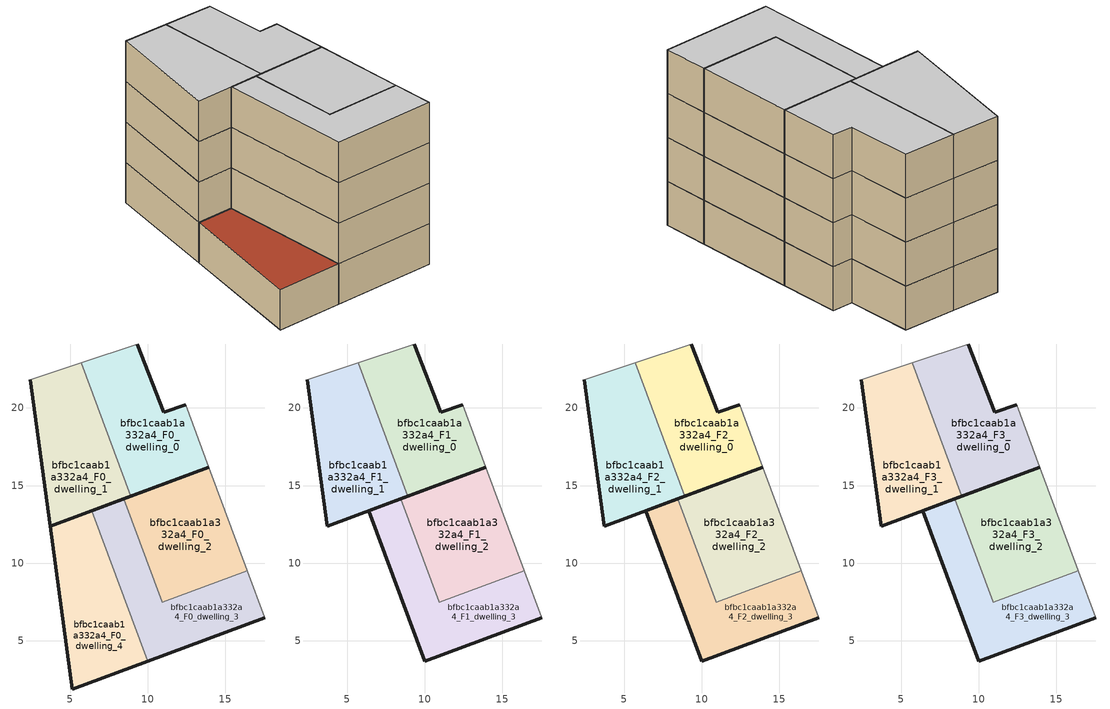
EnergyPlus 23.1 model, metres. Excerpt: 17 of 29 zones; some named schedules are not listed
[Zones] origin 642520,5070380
bfbc1caab1a332a4_F0_dwelling_0
 floor ground (EU_floor_Construction): 13.94,16.19 12.44,20.22 11.04,19.72 9.34,24.12 5.72,22.92 8.91,14.32 z0
 wall outside (EU_wall_Construction): 9.34,24.12 11.04,19.72 12.44,20.22 / 13.94,16.19 8.91,14.32 z0:3
 wall adiabatic (EU_wall_Construction): 5.72,22.92 9.34,24.12 / 12.44,20.22 13.94,16.19 z0:3
 wall to bfbc1caab1a332a4_F0_dwelling_1 (EU_wall_Construction): 8.91,14.32 5.72,22.92 z0:3
bfbc1caab1a332a4_F0_dwelling_1
 floor ground (EU_floor_Construction): 8.91,14.32 5.72,22.92 2.44,21.82 3.71,12.39 z0
 wall outside (EU_wall_Construction): 8.91,14.32 3.71,12.39 2.44,21.82 z0:3
 wall adiabatic (EU_wall_Construction): 2.44,21.82 5.72,22.92 z0:3
bfbc1caab1a332a4_F0_dwelling_2
 floor ground (EU_floor_Construction): 16.42,9.53 13.94,16.19 8.45,14.15 10.92,7.5 z0
 wall outside (EU_wall_Construction): 8.45,14.15 13.94,16.19 z0:3
 wall adiabatic (EU_wall_Construction): 13.94,16.19 16.42,9.53 z0:3
 wall to bfbc1caab1a332a4_F0_dwelling_3 (EU_wall_Construction): 16.42,9.53 10.92,7.5 8.45,14.15 z0:3
bfbc1caab1a332a4_F0_dwelling_3
 floor ground (EU_floor_Construction): 17.54,6.51 16.42,9.53 10.92,7.5 8.45,14.15 6.4,13.39 9.99,3.71 z0
 wall outside (EU_wall_Construction): 17.54,6.51 9.99,3.71 / 6.4,13.39 8.45,14.15 z0:3
 wall adiabatic (EU_wall_Construction): 16.42,9.53 17.54,6.51 z0:3
 wall to bfbc1caab1a332a4_F0_dwelling_4 (EU_wall_Construction): 9.99,3.71 6.4,13.39 z0:3
bfbc1caab1a332a4_F0_dwelling_4
 floor ground (EU_floor_Construction): 9.99,3.71 6.4,13.39 3.71,12.39 5.13,1.91 z0
 wall outside (EU_wall_Construction): 9.99,3.71 5.13,1.91 3.71,12.39 6.4,13.39 z0:3
 roof outside (EU_roof_Construction): 6.4,13.39 9.99,3.71 5.13,1.91 3.71,12.39 z3
bfbc1caab1a332a4_F1_dwelling_0
 floor to bfbc1caab1a332a4_F0_dwelling_0 (EU_floor_Construction): 13.94,16.19 12.44,20.22 11.04,19.72 9.34,24.12 5.72,22.92 8.91,14.32 z3
 wall outside (EU_wall_Construction): 9.34,24.12 11.04,19.72 12.44,20.22 / 13.94,16.19 8.91,14.32 z3:6
 wall adiabatic (EU_wall_Construction): 5.72,22.92 9.34,24.12 / 12.44,20.22 13.94,16.19 z3:6
 wall to bfbc1caab1a332a4_F1_dwelling_1 (EU_wall_Construction): 8.91,14.32 5.72,22.92 z3:6
bfbc1caab1a332a4_F1_dwelling_1
 floor to bfbc1caab1a332a4_F0_dwelling_1 (EU_floor_Construction): 8.91,14.32 5.72,22.92 2.44,21.82 3.71,12.39 z3
 wall outside (EU_wall_Construction): 8.91,14.32 3.71,12.39 2.44,21.82 z3:6
 wall adiabatic (EU_wall_Construction): 2.44,21.82 5.72,22.92 z3:6
bfbc1caab1a332a4_F1_dwelling_2
 floor to bfbc1caab1a332a4_F0_dwelling_2 (EU_floor_Construction): 16.42,9.53 13.94,16.19 8.45,14.15 10.92,7.5 z3
 wall outside (EU_wall_Construction): 8.45,14.15 13.94,16.19 z3:6
 wall adiabatic (EU_wall_Construction): 13.94,16.19 16.42,9.53 z3:6
 wall to bfbc1caab1a332a4_F1_dwelling_3 (EU_wall_Construction): 16.42,9.53 10.92,7.5 8.45,14.15 z3:6
bfbc1caab1a332a4_F1_dwelling_3
 floor to bfbc1caab1a332a4_F0_dwelling_3 (EU_floor_Construction): 17.54,6.51 16.42,9.53 10.92,7.5 8.45,14.15 6.4,13.39 9.99,3.71 z3
 wall outside (EU_wall_Construction): 17.54,6.51 9.99,3.71 6.4,13.39 8.45,14.15 z3:6
 wall adiabatic (EU_wall_Construction): 16.42,9.53 17.54,6.51 z3:6
bfbc1caab1a332a4_F2_dwelling_0
 floor to bfbc1caab1a332a4_F1_dwelling_0 (EU_floor_Construction): 13.94,16.19 12.44,20.22 11.04,19.72 9.34,24.12 5.72,22.92 8.91,14.32 z6
 wall outside (EU_wall_Construction): 9.34,24.12 11.04,19.72 12.44,20.22 / 13.94,16.19 8.91,14.32 z6:9
 wall adiabatic (EU_wall_Construction): 5.72,22.92 9.34,24.12 / 12.44,20.22 13.94,16.19 z6:9
 wall to bfbc1caab1a332a4_F2_dwelling_1 (EU_wall_Construction): 8.91,14.32 5.72,22.92 z6:9
bfbc1caab1a332a4_F2_dwelling_1
 floor to bfbc1caab1a332a4_F1_dwelling_1 (EU_floor_Construction): 8.91,14.32 5.72,22.92 2.44,21.82 3.71,12.39 z6
 wall outside (EU_wall_Construction): 8.91,14.32 3.71,12.39 2.44,21.82 z6:9
 wall adiabatic (EU_wall_Construction): 2.44,21.82 5.72,22.92 z6:9
bfbc1caab1a332a4_F2_dwelling_2
 floor to bfbc1caab1a332a4_F1_dwelling_2 (EU_floor_Construction): 16.42,9.53 13.94,16.19 8.45,14.15 10.92,7.5 z6
 wall outside (EU_wall_Construction): 8.45,14.15 13.94,16.19 z6:9
 wall adiabatic (EU_wall_Construction): 13.94,16.19 16.42,9.53 z6:9
 wall to bfbc1caab1a332a4_F2_dwelling_3 (EU_wall_Construction): 16.42,9.53 10.92,7.5 8.45,14.15 z6:9
bfbc1caab1a332a4_F2_dwelling_3
 floor to bfbc1caab1a332a4_F1_dwelling_3 (EU_floor_Construction): 17.54,6.51 16.42,9.53 10.92,7.5 8.45,14.15 6.4,13.39 9.99,3.71 z6
 wall outside (EU_wall_Construction): 17.54,6.51 9.99,3.71 6.4,13.39 8.45,14.15 z6:9
 wall adiabatic (EU_wall_Construction): 16.42,9.53 17.54,6.51 z6:9
bfbc1caab1a332a4_F3_dwelling_0
 floor to bfbc1caab1a332a4_F2_dwelling_0 (EU_floor_Construction): 13.94,16.19 12.44,20.22 11.04,19.72 9.34,24.12 5.72,22.92 8.91,14.32 z9
 wall outside (EU_wall_Construction): 9.34,24.12 11.04,19.72 12.44,20.22 / 13.94,16.19 8.91,14.32 z9:12
 wall adiabatic (EU_wall_Construction): 5.72,22.92 9.34,24.12 / 12.44,20.22 13.94,16.19 z9:12
 wall to bfbc1caab1a332a4_F3_dwelling_1 (EU_wall_Construction): 8.91,14.32 5.72,22.92 z9:12
 ceiling to bfbc1caab1a332a4_F4_dwelling_0 (EU_floor_Construction): 12.44,20.22 13.94,16.19 8.91,14.32 5.72,22.92 9.34,24.12 11.04,19.72 z12
bfbc1caab1a332a4_F3_dwelling_1
 floor to bfbc1caab1a332a4_F2_dwelling_1 (EU_floor_Construction): 8.91,14.32 5.72,22.92 2.44,21.82 3.71,12.39 z9
 wall outside (EU_wall_Construction): 8.91,14.32 3.71,12.39 2.44,21.82 z9:12
 wall adiabatic (EU_wall_Construction): 2.44,21.82 5.72,22.92 z9:12
 ceiling to bfbc1caab1a332a4_F4_dwelling_1 (EU_floor_Construction): 5.72,22.92 8.91,14.32 3.71,12.39 2.44,21.82 z12
bfbc1caab1a332a4_F3_dwelling_2
 floor to bfbc1caab1a332a4_F2_dwelling_2 (EU_floor_Construction): 16.42,9.53 13.94,16.19 8.45,14.15 10.92,7.5 z9
 wall outside (EU_wall_Construction): 8.45,14.15 13.94,16.19 z9:12
 wall adiabatic (EU_wall_Construction): 13.94,16.19 16.42,9.53 z9:12
 wall to bfbc1caab1a332a4_F3_dwelling_3 (EU_wall_Construction): 16.42,9.53 10.92,7.5 8.45,14.15 z9:12
 ceiling to bfbc1caab1a332a4_F4_dwelling_2 (EU_floor_Construction): 13.94,16.19 16.42,9.53 10.92,7.5 8.45,14.15 z12
bfbc1caab1a332a4_F3_dwelling_3
 floor to bfbc1caab1a332a4_F2_dwelling_3 (EU_floor_Construction): 17.54,6.51 16.42,9.53 10.92,7.5 8.45,14.15 6.4,13.39 9.99,3.71 z9
 wall outside (EU_wall_Construction): 17.54,6.51 9.99,3.71 6.4,13.39 8.45,14.15 z9:12
 wall adiabatic (EU_wall_Construction): 16.42,9.53 17.54,6.51 z9:12
 ceiling to bfbc1caab1a332a4_F4_dwelling_3 (EU_floor_Construction): 16.42,9.53 17.54,6.51 9.99,3.71 6.4,13.39 8.45,14.15 10.92,7.5 z12
[Building]
EU S2 Campaign: North Axis=0; Terrain=City; Solar Distribution=FullExterior
[Site:Location]
Lyon-Bron: Latitude=45.75; Longitude=5; Time Zone=1; Elevation=198
[SizingPeriod:WeatherFileDays]
AnnualSizingPeriod: Begin Month=1; Begin Day of Month=1; End Month=12; End Day of Month=31; Day of Week for Start Day=Monday; Use Weather File Daylight Saving Period=No; Use Weather File Rain and Snow Indicators=No
[MATERIAL]
EU_InternalMass_Material: Roughness=MediumRough; Thickness=0.1; Conductivity=1; Density=1800; Specific Heat=900; Thermal Absorptance=0.9; Solar Absorptance=0.7; Visible Absorptance=0.7
[MATERIAL:NOMASS] Roughness=MediumRough; Thermal Absorptance=0.9; Solar Absorptance=0.7; Visible Absorptance=0.7
Name | Thermal Resistance
EU_wall_NoMass | 0.776494
EU_roof_NoMass | 0.486893
EU_floor_NoMass | 0.421597
[CONSTRUCTION]
EU_wall_Construction: EU_wall_NoMass
EU_roof_Construction: EU_roof_NoMass
EU_floor_Construction: EU_floor_NoMass
EU_InternalMass_Construction: EU_InternalMass_Material
[ZONE] Type=1; Multiplier=1; Ceiling Height=autocalculate; Floor Area=autocalculate; Part of Total Floor Area=Yes
Name | Volume
bfbc1caab1a332a4_F0_dwelling_0; bfbc1caab1a332a4_F1_dwelling_0; bfbc1caab1a332a4_F2_dwelling_0; bfbc1caab1a332a4_F3_dwelling_0 | 124.708
bfbc1caab1a332a4_F0_dwelling_1; bfbc1caab1a332a4_F1_dwelling_1; bfbc1caab1a332a4_F2_dwelling_1; bfbc1caab1a332a4_F3_dwelling_1 | 124.689
bfbc1caab1a332a4_F0_dwelling_2; bfbc1caab1a332a4_F1_dwelling_2; bfbc1caab1a332a4_F2_dwelling_2; bfbc1caab1a332a4_F3_dwelling_2 | 124.702
bfbc1caab1a332a4_F0_dwelling_3; bfbc1caab1a332a4_F1_dwelling_3; bfbc1caab1a332a4_F2_dwelling_3; bfbc1caab1a332a4_F3_dwelling_3 | 124.682
bfbc1caab1a332a4_F0_dwelling_4 | 124.701
[INTERNALMASS] Construction=EU_InternalMass_Construction
Name | Zone or ZoneList | Surface Area
bfbc1caab1a332a4_F0_dwelling_0_EU_InternalMass | bfbc1caab1a332a4_F0_dwelling_0 | 41.5691
bfbc1caab1a332a4_F0_dwelling_1_EU_InternalMass | bfbc1caab1a332a4_F0_dwelling_1 | 41.5628
bfbc1caab1a332a4_F0_dwelling_2_EU_InternalMass | bfbc1caab1a332a4_F0_dwelling_2 | 41.5686
bfbc1caab1a332a4_F0_dwelling_3_EU_InternalMass | bfbc1caab1a332a4_F0_dwelling_3 | 41.5606
bfbc1caab1a332a4_F0_dwelling_4_EU_InternalMass | bfbc1caab1a332a4_F0_dwelling_4 | 41.5663
bfbc1caab1a332a4_F1_dwelling_0_EU_InternalMass | bfbc1caab1a332a4_F1_dwelling_0 | 51.9567
bfbc1caab1a332a4_F1_dwelling_1_EU_InternalMass | bfbc1caab1a332a4_F1_dwelling_1 | 51.9563
bfbc1caab1a332a4_F1_dwelling_2_EU_InternalMass | bfbc1caab1a332a4_F1_dwelling_2 | 51.9579
bfbc1caab1a332a4_F1_dwelling_3_EU_InternalMass | bfbc1caab1a332a4_F1_dwelling_3 | 51.9585
bfbc1caab1a332a4_F2_dwelling_0_EU_InternalMass | bfbc1caab1a332a4_F2_dwelling_0 | 51.9567
bfbc1caab1a332a4_F2_dwelling_1_EU_InternalMass | bfbc1caab1a332a4_F2_dwelling_1 | 51.9563
bfbc1caab1a332a4_F2_dwelling_2_EU_InternalMass | bfbc1caab1a332a4_F2_dwelling_2 | 51.9579
bfbc1caab1a332a4_F2_dwelling_3_EU_InternalMass | bfbc1caab1a332a4_F2_dwelling_3 | 51.9585
bfbc1caab1a332a4_F3_dwelling_0_EU_InternalMass | bfbc1caab1a332a4_F3_dwelling_0 | 51.9567
bfbc1caab1a332a4_F3_dwelling_1_EU_InternalMass | bfbc1caab1a332a4_F3_dwelling_1 | 51.9563
bfbc1caab1a332a4_F3_dwelling_2_EU_InternalMass | bfbc1caab1a332a4_F3_dwelling_2 | 51.9579
bfbc1caab1a332a4_F3_dwelling_3_EU_InternalMass | bfbc1caab1a332a4_F3_dwelling_3 | 51.9585
[OTHEREQUIPMENT] Fuel Type=Electricity; Design Level Calculation Method=Watts/Area; Power per Zone Floor Area=1; Fraction Latent=0; Fraction Radiant=0; Fraction Lost=0; Carbon Dioxide Generation Rate=0; EndUse Subcategory=EU_Step8_InternalGains
Name | Zone or ZoneList or Space or SpaceList | Schedule
EU_Step8_InternalGain_bfbc1caab1a332a4_F0_dwelling_0_f000 | bfbc1caab1a332a4_F0_dwelling_0 | EU_Step8_GainSchedule_bfbc1caab1a332a4_F0_dwelling_0_f000
EU_Step8_InternalGain_bfbc1caab1a332a4_F0_dwelling_1_f000 | bfbc1caab1a332a4_F0_dwelling_1 | EU_Step8_GainSchedule_bfbc1caab1a332a4_F0_dwelling_1_f000
EU_Step8_InternalGain_bfbc1caab1a332a4_F0_dwelling_2_f000 | bfbc1caab1a332a4_F0_dwelling_2 | EU_Step8_GainSchedule_bfbc1caab1a332a4_F0_dwelling_2_f000
EU_Step8_InternalGain_bfbc1caab1a332a4_F0_dwelling_3_f000 | bfbc1caab1a332a4_F0_dwelling_3 | EU_Step8_GainSchedule_bfbc1caab1a332a4_F0_dwelling_3_f000
EU_Step8_InternalGain_bfbc1caab1a332a4_F0_dwelling_4_f000 | bfbc1caab1a332a4_F0_dwelling_4 | EU_Step8_GainSchedule_bfbc1caab1a332a4_F0_dwelling_4_f000
EU_Step8_InternalGain_bfbc1caab1a332a4_F1_dwelling_0_f000 | bfbc1caab1a332a4_F1_dwelling_0 | EU_Step8_GainSchedule_bfbc1caab1a332a4_F1_dwelling_0_f000
EU_Step8_InternalGain_bfbc1caab1a332a4_F1_dwelling_1_f000 | bfbc1caab1a332a4_F1_dwelling_1 | EU_Step8_GainSchedule_bfbc1caab1a332a4_F1_dwelling_1_f000
EU_Step8_InternalGain_bfbc1caab1a332a4_F1_dwelling_2_f000 | bfbc1caab1a332a4_F1_dwelling_2 | EU_Step8_GainSchedule_bfbc1caab1a332a4_F1_dwelling_2_f000
EU_Step8_InternalGain_bfbc1caab1a332a4_F1_dwelling_3_f000 | bfbc1caab1a332a4_F1_dwelling_3 | EU_Step8_GainSchedule_bfbc1caab1a332a4_F1_dwelling_3_f000
EU_Step8_InternalGain_bfbc1caab1a332a4_F2_dwelling_0_f000 | bfbc1caab1a332a4_F2_dwelling_0 | EU_Step8_GainSchedule_bfbc1caab1a332a4_F2_dwelling_0_f000
EU_Step8_InternalGain_bfbc1caab1a332a4_F2_dwelling_1_f000 | bfbc1caab1a332a4_F2_dwelling_1 | EU_Step8_GainSchedule_bfbc1caab1a332a4_F2_dwelling_1_f000
EU_Step8_InternalGain_bfbc1caab1a332a4_F2_dwelling_2_f000 | bfbc1caab1a332a4_F2_dwelling_2 | EU_Step8_GainSchedule_bfbc1caab1a332a4_F2_dwelling_2_f000
EU_Step8_InternalGain_bfbc1caab1a332a4_F2_dwelling_3_f000 | bfbc1caab1a332a4_F2_dwelling_3 | EU_Step8_GainSchedule_bfbc1caab1a332a4_F2_dwelling_3_f000
EU_Step8_InternalGain_bfbc1caab1a332a4_F3_dwelling_0_f000 | bfbc1caab1a332a4_F3_dwelling_0 | EU_Step8_GainSchedule_bfbc1caab1a332a4_F3_dwelling_0_f000
EU_Step8_InternalGain_bfbc1caab1a332a4_F3_dwelling_1_f000 | bfbc1caab1a332a4_F3_dwelling_1 | EU_Step8_GainSchedule_bfbc1caab1a332a4_F3_dwelling_1_f000
EU_Step8_InternalGain_bfbc1caab1a332a4_F3_dwelling_2_f000 | bfbc1caab1a332a4_F3_dwelling_2 | EU_Step8_GainSchedule_bfbc1caab1a332a4_F3_dwelling_2_f000
EU_Step8_InternalGain_bfbc1caab1a332a4_F3_dwelling_3_f000 | bfbc1caab1a332a4_F3_dwelling_3 | EU_Step8_GainSchedule_bfbc1caab1a332a4_F3_dwelling_3_f000
[ZONEVENTILATION:DESIGNFLOWRATE] Schedule=EU_AlwaysOn; Design Flow Rate Calculation Method=AirChanges/Hour; Air Changes per Hour=0.693814; Ventilation Type=Natural; Fan Pressure Rise=0; Fan Total Efficiency=1; Constant Term Coefficient=1; Temperature Term Coefficient=0; Velocity Term Coefficient=0; Velocity Squared Term Coefficient=0; Minimum Indoor Temperature=-100; Maximum Indoor Temperature=100; Delta Temperature=-100; Minimum Outdoor Temperature=-100; Maximum Outdoor Temperature=100; Maximum Wind Speed=40
Name | Zone or ZoneList or Space or SpaceList
EU_ConstantAir_bfbc1caab1a332a4_F0_dwelling_0 | bfbc1caab1a332a4_F0_dwelling_0
EU_ConstantAir_bfbc1caab1a332a4_F0_dwelling_1 | bfbc1caab1a332a4_F0_dwelling_1
EU_ConstantAir_bfbc1caab1a332a4_F0_dwelling_2 | bfbc1caab1a332a4_F0_dwelling_2
EU_ConstantAir_bfbc1caab1a332a4_F0_dwelling_3 | bfbc1caab1a332a4_F0_dwelling_3
EU_ConstantAir_bfbc1caab1a332a4_F0_dwelling_4 | bfbc1caab1a332a4_F0_dwelling_4
EU_ConstantAir_bfbc1caab1a332a4_F1_dwelling_0 | bfbc1caab1a332a4_F1_dwelling_0
EU_ConstantAir_bfbc1caab1a332a4_F1_dwelling_1 | bfbc1caab1a332a4_F1_dwelling_1
EU_ConstantAir_bfbc1caab1a332a4_F1_dwelling_2 | bfbc1caab1a332a4_F1_dwelling_2
EU_ConstantAir_bfbc1caab1a332a4_F1_dwelling_3 | bfbc1caab1a332a4_F1_dwelling_3
EU_ConstantAir_bfbc1caab1a332a4_F2_dwelling_0 | bfbc1caab1a332a4_F2_dwelling_0
EU_ConstantAir_bfbc1caab1a332a4_F2_dwelling_1 | bfbc1caab1a332a4_F2_dwelling_1
EU_ConstantAir_bfbc1caab1a332a4_F2_dwelling_2 | bfbc1caab1a332a4_F2_dwelling_2
EU_ConstantAir_bfbc1caab1a332a4_F2_dwelling_3 | bfbc1caab1a332a4_F2_dwelling_3
EU_ConstantAir_bfbc1caab1a332a4_F3_dwelling_0 | bfbc1caab1a332a4_F3_dwelling_0
EU_ConstantAir_bfbc1caab1a332a4_F3_dwelling_1 | bfbc1caab1a332a4_F3_dwelling_1
EU_ConstantAir_bfbc1caab1a332a4_F3_dwelling_2 | bfbc1caab1a332a4_F3_dwelling_2
EU_ConstantAir_bfbc1caab1a332a4_F3_dwelling_3 | bfbc1caab1a332a4_F3_dwelling_3
[HVACTEMPLATE:THERMOSTAT] Constant Heating Setpoint=20; Constant Cooling Setpoint=50
EU_HeatOnly_bfbc1caab1a332a4_F0_dwelling_0; EU_HeatOnly_bfbc1caab1a332a4_F0_dwelling_1; EU_HeatOnly_bfbc1caab1a332a4_F0_dwelling_2; EU_HeatOnly_bfbc1caab1a332a4_F0_dwelling_3; EU_HeatOnly_bfbc1caab1a332a4_F0_dwelling_4; EU_HeatOnly_bfbc1caab1a332a4_F1_dwelling_0; EU_HeatOnly_bfbc1caab1a332a4_F1_dwelling_1; EU_HeatOnly_bfbc1caab1a332a4_F1_dwelling_2; EU_HeatOnly_bfbc1caab1a332a4_F1_dwelling_3; EU_HeatOnly_bfbc1caab1a332a4_F2_dwelling_0; EU_HeatOnly_bfbc1caab1a332a4_F2_dwelling_1; EU_HeatOnly_bfbc1caab1a332a4_F2_dwelling_2; EU_HeatOnly_bfbc1caab1a332a4_F2_dwelling_3; EU_HeatOnly_bfbc1caab1a332a4_F3_dwelling_0; EU_HeatOnly_bfbc1caab1a332a4_F3_dwelling_1; EU_HeatOnly_bfbc1caab1a332a4_F3_dwelling_2; EU_HeatOnly_bfbc1caab1a332a4_F3_dwelling_3; EU_HeatOnly_bfbc1caab1a332a4_F4_dwelling_0; EU_HeatOnly_bfbc1caab1a332a4_F4_dwelling_1; EU_HeatOnly_bfbc1caab1a332a4_F4_dwelling_2; EU_HeatOnly_bfbc1caab1a332a4_F4_dwelling_3; EU_HeatOnly_bfbc1caab1a332a4_F5_dwelling_0; EU_HeatOnly_bfbc1caab1a332a4_F5_dwelling_1; EU_HeatOnly_bfbc1caab1a332a4_F5_dwelling_2; EU_HeatOnly_bfbc1caab1a332a4_F5_dwelling_3; EU_HeatOnly_bfbc1caab1a332a4_F6_dwelling_0; EU_HeatOnly_bfbc1caab1a332a4_F6_dwelling_1; EU_HeatOnly_bfbc1caab1a332a4_F6_dwelling_2; EU_HeatOnly_bfbc1caab1a332a4_F6_dwelling_3
[HVACTEMPLATE:ZONE:IDEALLOADSAIRSYSTEM] System Availability Schedule=EU_AlwaysOn; Maximum Heating Supply Air Temperature=50; Minimum Cooling Supply Air Temperature=13; Maximum Heating Supply Air Humidity Ratio=0.0156; Minimum Cooling Supply Air Humidity Ratio=0.0077; Heating Limit=NoLimit; Cooling Limit=NoLimit; Heating Availability Schedule=EU_AlwaysOn; Cooling Availability Schedule=EU_CoolingOff; Dehumidification Control Type=ConstantSensibleHeatRatio; Cooling Sensible Heat Ratio=0.7; Dehumidification Setpoint=60; Humidification Control Type=None; Humidification Setpoint=30; Outdoor Air Method=None; Outdoor Air Flow Rate per Person=0.00944; Outdoor Air Flow Rate per Zone Floor Area=0; Outdoor Air Flow Rate per Zone=0; Demand Controlled Ventilation Type=None; Outdoor Air Economizer Type=NoEconomizer; Heat Recovery Type=None; Sensible Heat Recovery Effectiveness=0.7; Latent Heat Recovery Effectiveness=0.65
Name | Template Thermostat
bfbc1caab1a332a4_F0_dwelling_0 | EU_HeatOnly_bfbc1caab1a332a4_F0_dwelling_0
bfbc1caab1a332a4_F0_dwelling_1 | EU_HeatOnly_bfbc1caab1a332a4_F0_dwelling_1
bfbc1caab1a332a4_F0_dwelling_2 | EU_HeatOnly_bfbc1caab1a332a4_F0_dwelling_2
bfbc1caab1a332a4_F0_dwelling_3 | EU_HeatOnly_bfbc1caab1a332a4_F0_dwelling_3
bfbc1caab1a332a4_F0_dwelling_4 | EU_HeatOnly_bfbc1caab1a332a4_F0_dwelling_4
bfbc1caab1a332a4_F1_dwelling_0 | EU_HeatOnly_bfbc1caab1a332a4_F1_dwelling_0
bfbc1caab1a332a4_F1_dwelling_1 | EU_HeatOnly_bfbc1caab1a332a4_F1_dwelling_1
bfbc1caab1a332a4_F1_dwelling_2 | EU_HeatOnly_bfbc1caab1a332a4_F1_dwelling_2
bfbc1caab1a332a4_F1_dwelling_3 | EU_HeatOnly_bfbc1caab1a332a4_F1_dwelling_3
bfbc1caab1a332a4_F2_dwelling_0 | EU_HeatOnly_bfbc1caab1a332a4_F2_dwelling_0
bfbc1caab1a332a4_F2_dwelling_1 | EU_HeatOnly_bfbc1caab1a332a4_F2_dwelling_1
bfbc1caab1a332a4_F2_dwelling_2 | EU_HeatOnly_bfbc1caab1a332a4_F2_dwelling_2
bfbc1caab1a332a4_F2_dwelling_3 | EU_HeatOnly_bfbc1caab1a332a4_F2_dwelling_3
bfbc1caab1a332a4_F3_dwelling_0 | EU_HeatOnly_bfbc1caab1a332a4_F3_dwelling_0
bfbc1caab1a332a4_F3_dwelling_1 | EU_HeatOnly_bfbc1caab1a332a4_F3_dwelling_1
bfbc1caab1a332a4_F3_dwelling_2 | EU_HeatOnly_bfbc1caab1a332a4_F3_dwelling_2
bfbc1caab1a332a4_F3_dwelling_3 | EU_HeatOnly_bfbc1caab1a332a4_F3_dwelling_3
[SIZING:ZONE] Zone Cooling Design Supply Air Temperature Input Method=SupplyAirTemperature; Zone Cooling Design Supply Air Temperature=13; Zone Heating Design Supply Air Temperature Input Method=SupplyAirTemperature; Zone Heating Design Supply Air Temperature=50; Zone Cooling Design Supply Air Humidity Ratio=0.008; Zone Heating Design Supply Air Humidity Ratio=0.008; Cooling Design Air Flow Method=DesignDay; Cooling Design Air Flow Rate=0; Cooling Minimum Air Flow per Zone Floor Area=0.000762; Cooling Minimum Air Flow=0; Cooling Minimum Air Flow Fraction=0.2; Heating Design Air Flow Method=DesignDay; Heating Design Air Flow Rate=0; Heating Maximum Air Flow per Zone Floor Area=0.002032; Heating Maximum Air Flow=0.141576; Heating Maximum Air Flow Fraction=0.3; Account for Dedicated Outdoor Air System=No; Dedicated Outdoor Air System Control Strategy=NeutralSupplyAir; Dedicated Outdoor Air Low Setpoint Temperature for Design=autosize; Dedicated Outdoor Air High Setpoint Temperature for Design=autosize; Zone Load Sizing Method=Sensible Load Only No Latent Load; Zone Latent Cooling Design Supply Air Humidity Ratio Input Method=HumidityRatioDifference; Zone Cooling Design Supply Air Humidity Ratio Difference=0.005; Zone Latent Heating Design Supply Air Humidity Ratio Input Method=HumidityRatioDifference; Zone Humidification Design Supply Air Humidity Ratio Difference=0.005
bfbc1caab1a332a4_F0_dwelling_0; bfbc1caab1a332a4_F0_dwelling_1
